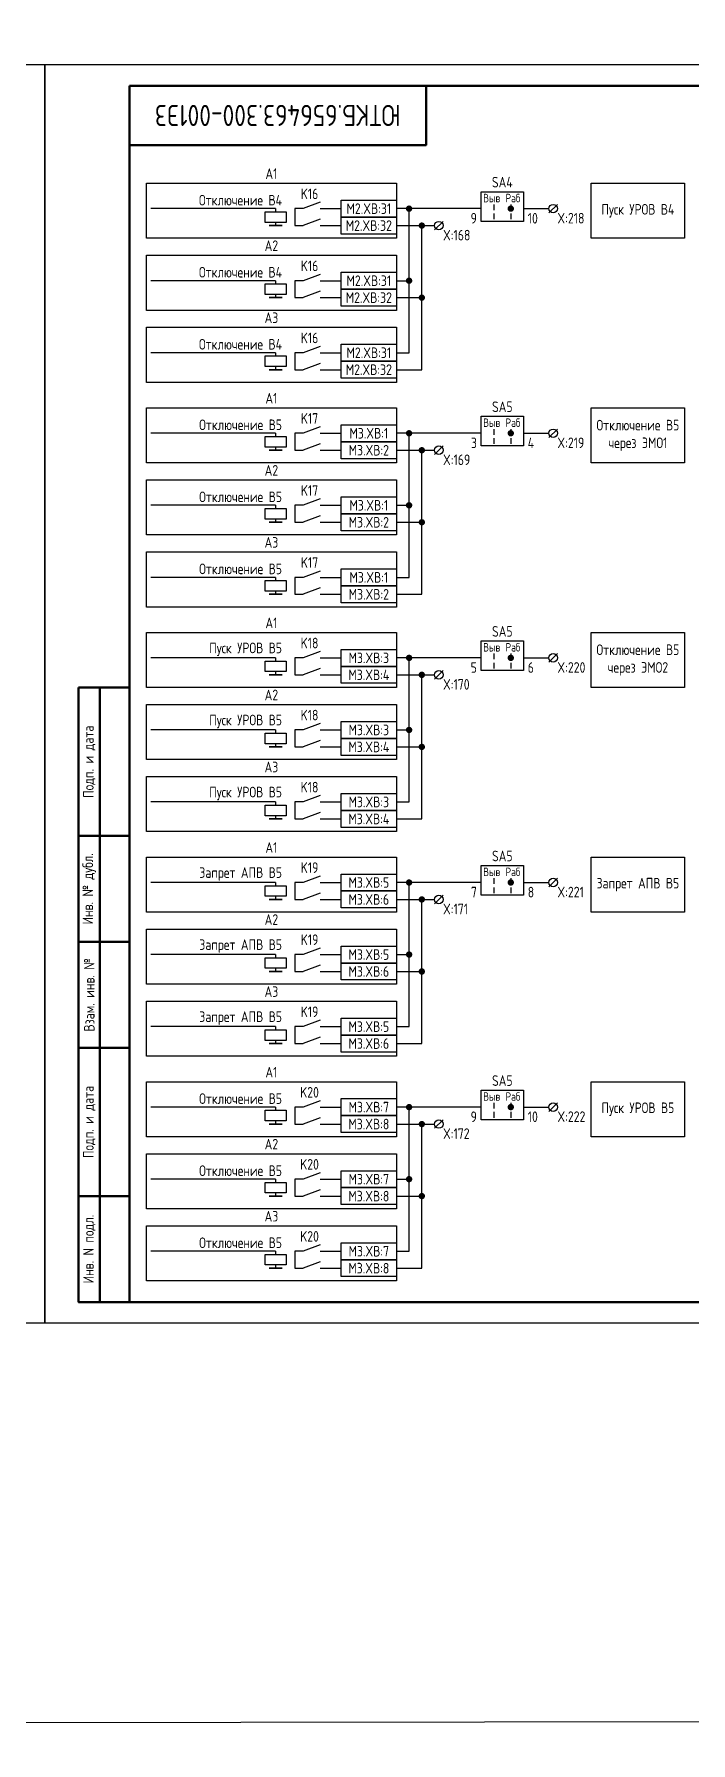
# Model space of a CAD drawing. Header units: millimetres. Extents: x -1245 to 5086, y -99 to 618.
# Drawn here: x 2097.5 to 2252.5, y -99 to 304.2 of the extents above; entities that cross this region are included whole.
import ezdxf

# ---------------------------------------------------------------- set-up
doc = ezdxf.new("R2010")
doc.units = ezdxf.units.MM
doc.styles.add('Gost_type_A', font='GOST_A.TTF')

# ---------------------------------------------------------------- blocks, each defined once
blk = doc.blocks.new('Штамп угловой верхний')
at = {"lineweight": 50}
blk.add_lwpolyline([(0, 0), (70, 0), (70, -14), (0, -14)], close=True, dxfattribs=at)
blk = doc.blocks.new('Формат_А3')
blk.add_lwpolyline([(-420, 297), (0, 297), (0, 0), (-420, 0)], close=True)
at = {"lineweight": 50}
blk.add_lwpolyline([(-400, 292), (-5, 292), (-5, 5), (-400, 5)], close=True, dxfattribs=at)
blk = doc.blocks.new('POINT')
at = {"const_width": 0.75}
blk.add_lwpolyline([(-0.375, 0, 1), (0.375, 0, 1)], format="xyb", close=True, dxfattribs=at)
blk = doc.blocks.new('Переключатель_положение')
for p, q in [((2, 1), (2, -0.34)), ((2, -1.14), (2, -2.49))]:
    blk.add_line(p, q)
blk = doc.blocks.new('Штамп левый нижний')
at = {"lineweight": 50}
for points in [[(-12, 145), (-7, 145), (-7, 110), (-12, 110)], [(-7, 145), (0, 145), (0, 110), (-7, 110)], [(-12, 110), (-7, 110), (-7, 85), (-12, 85)], [(-7, 110), (0, 110), (0, 85), (-7, 85)], [(-12, 85), (-7, 85), (-7, 60), (-12, 60)], [(-7, 85), (0, 85), (0, 60), (-7, 60)], [(-12, 60), (-7, 60), (-7, 25), (-12, 25)], [(-7, 60), (0, 60), (0, 25), (-7, 25)], [(-12, 25), (-7, 25), (-7, 0), (-12, 0)], [(-7, 25), (0, 25), (0, 0), (-7, 0)]]:
    blk.add_lwpolyline(points, close=True, dxfattribs=at)
at = {"char_height": 2.5, "attachment_point": 5, "rotation": 90, "style": 'Gost_type_A'}
for s, insert, width in [('Подп. и дата', (-9.5, 127.5), 35), ('Инв. № дубл.', (-9.5, 97.5), 25), ('Взам. инв. №', (-9.5, 72.5), 25), ('Подп. и дата', (-9.5, 42.5), 35), ('Инв. N подл.', (-9.5, 12.5), 25)]:
    blk.add_mtext(s, dxfattribs=dict(at, insert=insert, width=width))

msp = doc.modelspace()

# ---------------------------------------------------------------- linework, layer by layer
for p, q in [((2154.5, 263), (2125, 263)), ((2154.5, 263), (2154.5, 262.25)), ((2203, 263), (2183, 263)), ((2186, 229), (2186, 263)), ((2221.01, 264), (2219.01, 262)), ((2154.5, 259.75), (2154.5, 259)), ((2183, 259), (2192, 259)), ((2189, 225), (2189, 259)), ((2194.01, 260), (2192.01, 258)), ((2154.5, 246), (2125, 246)), ((2154.5, 246), (2154.5, 245.25)), ((2183, 246), (2186, 246)), ((2154.5, 242.75), (2154.5, 242)), ((2183, 242), (2189, 242)), ((2154.5, 229), (2125, 229)), ((2154.5, 229), (2154.5, 228.25)), ((2183, 229), (2186, 229)), ((2154.5, 225.75), (2154.5, 225)), ((2183, 225), (2189, 225)), ((2154.5, 210), (2125, 210)), ((2154.5, 210), (2154.5, 209.25)), ((2203, 210), (2183, 210)), ((2186, 176), (2186, 210)), ((2221.01, 211), (2219.01, 209)), ((2154.5, 206.75), (2154.5, 206)), ((2183, 206), (2192, 206)), ((2189, 172), (2189, 206)), ((2194.01, 207), (2192.01, 205)), ((2154.5, 193), (2125, 193)), ((2154.5, 193), (2154.5, 192.25)), ((2154.5, 189.75), (2154.5, 189)), ((2183, 193), (2186, 193)), ((2183, 189), (2189, 189)), ((2154.5, 176), (2125, 176)), ((2154.5, 176), (2154.5, 175.25)), ((2183, 176), (2186, 176)), ((2154.5, 172.75), (2154.5, 172)), ((2183, 172), (2189, 172)), ((2221.01, 158), (2219.01, 156)), ((2154.5, 157), (2125, 157)), ((2154.5, 157), (2154.5, 156.25)), ((2154.5, 153.75), (2154.5, 153)), ((2203, 157), (2183, 157)), ((2186, 123), (2186, 157)), ((2194.01, 154), (2192.01, 152)), ((2183, 153), (2192, 153)), ((2189, 119), (2189, 153)), ((2154.5, 140), (2125, 140)), ((2154.5, 140), (2154.5, 139.25)), ((2183, 140), (2186, 140)), ((2154.5, 136.75), (2154.5, 136)), ((2183, 136), (2189, 136)), ((2154.5, 123), (2125, 123)), ((2154.5, 123), (2154.5, 122.25)), ((2183, 123), (2186, 123)), ((2154.5, 119.75), (2154.5, 119)), ((2183, 119), (2189, 119)), ((2221.01, 105), (2219.01, 103)), ((2154.5, 104), (2125, 104)), ((2154.5, 104), (2154.5, 103.25)), ((2203, 104), (2183, 104)), ((2186, 70), (2186, 104)), ((2194.01, 101), (2192.01, 99)), ((2154.5, 100.75), (2154.5, 100)), ((2183, 100), (2192, 100)), ((2189, 66), (2189, 100)), ((2154.5, 87), (2125, 87)), ((2154.5, 87), (2154.5, 86.25)), ((2183, 87), (2186, 87)), ((2154.5, 83.75), (2154.5, 83)), ((2183, 83), (2189, 83)), ((2154.5, 70), (2125, 70)), ((2154.5, 70), (2154.5, 69.25)), ((2183, 70), (2186, 70)), ((2154.5, 66.75), (2154.5, 66)), ((2183, 66), (2189, 66)), ((2154.5, 51), (2125, 51)), ((2154.5, 51), (2154.5, 50.25)), ((2203, 51), (2183, 51)), ((2186, 17), (2186, 51)), ((2221.01, 52), (2219.01, 50)), ((2154.5, 47.75), (2154.5, 47)), ((2183, 47), (2192, 47)), ((2189, 13), (2189, 47)), ((2194.01, 48), (2192.01, 46)), ((2154.5, 34), (2125, 34)), ((2154.5, 34), (2154.5, 33.25)), ((2183, 34), (2186, 34)), ((2154.5, 30.75), (2154.5, 30)), ((2183, 30), (2189, 30)), ((2154.5, 17), (2125, 17)), ((2154.5, 17), (2154.5, 16.25)), ((2183, 17), (2186, 17)), ((2154.5, 13.75), (2154.5, 13)), ((2183, 13), (2189, 13))]:
    msp.add_line(p, q)
at = {"ltscale": 1.08}
for p, q in [((2161, 263), (2159, 263)), ((2159, 263), (2159, 259)), ((2165, 263), (2170, 263)), ((2159, 259), (2161, 259)), ((2165, 259), (2170, 259)), ((2161, 246), (2159, 246)), ((2159, 246), (2159, 242)), ((2165, 246), (2170, 246)), ((2159, 242), (2161, 242)), ((2165, 242), (2170, 242)), ((2161, 229), (2159, 229)), ((2159, 229), (2159, 225)), ((2165, 229), (2170, 229)), ((2159, 225), (2161, 225)), ((2165, 225), (2170, 225)), ((2161, 210), (2159, 210)), ((2159, 210), (2159, 206)), ((2165, 210), (2170, 210)), ((2159, 206), (2161, 206)), ((2165, 206), (2170, 206)), ((2161, 193), (2159, 193)), ((2159, 193), (2159, 189)), ((2165, 193), (2170, 193)), ((2159, 189), (2161, 189)), ((2165, 189), (2170, 189)), ((2161, 176), (2159, 176)), ((2159, 176), (2159, 172)), ((2165, 176), (2170, 176)), ((2159, 172), (2161, 172)), ((2165, 172), (2170, 172)), ((2161, 157), (2159, 157)), ((2159, 157), (2159, 153)), ((2165, 157), (2170, 157)), ((2159, 153), (2161, 153)), ((2165, 153), (2170, 153)), ((2161, 140), (2159, 140)), ((2159, 140), (2159, 136)), ((2165, 140), (2170, 140)), ((2159, 136), (2161, 136)), ((2165, 136), (2170, 136)), ((2161, 123), (2159, 123)), ((2159, 123), (2159, 119)), ((2165, 123), (2170, 123)), ((2159, 119), (2161, 119)), ((2165, 119), (2170, 119)), ((2161, 104), (2159, 104)), ((2159, 104), (2159, 100)), ((2165, 104), (2170, 104)), ((2159, 100), (2161, 100)), ((2165, 100), (2170, 100)), ((2161, 87), (2159, 87)), ((2159, 87), (2159, 83)), ((2165, 87), (2170, 87)), ((2159, 83), (2161, 83)), ((2165, 83), (2170, 83)), ((2161, 70), (2159, 70)), ((2159, 70), (2159, 66)), ((2165, 70), (2170, 70)), ((2159, 66), (2161, 66)), ((2165, 66), (2170, 66)), ((2161, 51), (2159, 51)), ((2159, 51), (2159, 47)), ((2165, 51), (2170, 51)), ((2159, 47), (2161, 47)), ((2165, 47), (2170, 47)), ((2161, 34), (2159, 34)), ((2159, 34), (2159, 30)), ((2165, 34), (2170, 34)), ((2159, 30), (2161, 30)), ((2165, 30), (2170, 30)), ((2161, 17), (2159, 17)), ((2159, 17), (2159, 13)), ((2165, 17), (2170, 17)), ((2159, 13), (2161, 13)), ((2165, 13), (2170, 13))]:
    msp.add_line(p, q, dxfattribs=at)
at = {"ltscale": 4.32}
for p, q in [((2165, 264.5), (2161, 263)), ((2165, 260.5), (2161, 259)), ((2165, 247.5), (2161, 246)), ((2165, 243.5), (2161, 242)), ((2165, 230.5), (2161, 229)), ((2165, 226.5), (2161, 225)), ((2165, 211.5), (2161, 210)), ((2165, 207.5), (2161, 206)), ((2165, 194.5), (2161, 193)), ((2165, 190.5), (2161, 189)), ((2165, 177.5), (2161, 176)), ((2165, 173.5), (2161, 172)), ((2165, 158.5), (2161, 157)), ((2165, 154.5), (2161, 153)), ((2165, 141.5), (2161, 140)), ((2165, 137.5), (2161, 136)), ((2165, 124.5), (2161, 123)), ((2165, 120.5), (2161, 119)), ((2165, 105.5), (2161, 104)), ((2165, 101.5), (2161, 100)), ((2165, 88.5), (2161, 87)), ((2165, 84.5), (2161, 83)), ((2165, 71.5), (2161, 70)), ((2165, 67.5), (2161, 66)), ((2165, 52.5), (2161, 51)), ((2165, 48.5), (2161, 47)), ((2165, 35.5), (2161, 34)), ((2165, 31.5), (2161, 30)), ((2165, 18.5), (2161, 17)), ((2165, 14.5), (2161, 13))]:
    msp.add_line(p, q, dxfattribs=at)
at = {"ltscale": 4}
for p, q in [((2213, 263), (2219.01, 263)), ((2213, 210), (2219.01, 210)), ((2213, 157), (2219.01, 157)), ((2213, 104), (2219.01, 104)), ((2213, 51), (2219.01, 51))]:
    msp.add_line(p, q, dxfattribs=at)
at = {"color": 3}
msp.add_lwpolyline([(-1245, 609), (5086, 618), (5086, -90), (-1245, -99)], close=True, dxfattribs=at)
for points in [[(2124, 269), (2183, 269), (2183, 256), (2124, 256)], [(2203, 267), (2213, 267), (2213, 260), (2203, 260)], [(2229, 269), (2251, 269), (2251, 256), (2229, 256)], [(2157, 262.25), (2157, 259.75), (2152, 259.75), (2152, 262.25)], [(2170, 265), (2183, 265), (2183, 261), (2170, 261)], [(2156, 259), (2153, 259)], [(2170, 261), (2183, 261), (2183, 257), (2170, 257)], [(2124, 252), (2183, 252), (2183, 239), (2124, 239)], [(2170, 248), (2183, 248), (2183, 244), (2170, 244)], [(2157, 245.25), (2157, 242.75), (2152, 242.75), (2152, 245.25)], [(2156, 242), (2153, 242)], [(2170, 244), (2183, 244), (2183, 240), (2170, 240)], [(2124, 235), (2183, 235), (2183, 222), (2124, 222)], [(2170, 231), (2183, 231), (2183, 227), (2170, 227)], [(2157, 228.25), (2157, 225.75), (2152, 225.75), (2152, 228.25)], [(2170, 227), (2183, 227), (2183, 223), (2170, 223)], [(2156, 225), (2153, 225)], [(2124, 216), (2183, 216), (2183, 203), (2124, 203)], [(2203, 214), (2213, 214), (2213, 207), (2203, 207)], [(2229, 216), (2251, 216), (2251, 203), (2229, 203)], [(2170, 212), (2183, 212), (2183, 208), (2170, 208)], [(2157, 209.25), (2157, 206.75), (2152, 206.75), (2152, 209.25)], [(2156, 206), (2153, 206)], [(2170, 208), (2183, 208), (2183, 204), (2170, 204)], [(2124, 199), (2183, 199), (2183, 186), (2124, 186)], [(2170, 195), (2183, 195), (2183, 191), (2170, 191)], [(2157, 192.25), (2157, 189.75), (2152, 189.75), (2152, 192.25)], [(2170, 191), (2183, 191), (2183, 187), (2170, 187)], [(2156, 189), (2153, 189)], [(2124, 182), (2183, 182), (2183, 169), (2124, 169)], [(2170, 178), (2183, 178), (2183, 174), (2170, 174)], [(2157, 175.25), (2157, 172.75), (2152, 172.75), (2152, 175.25)], [(2170, 174), (2183, 174), (2183, 170), (2170, 170)], [(2156, 172), (2153, 172)], [(2124, 163), (2183, 163), (2183, 150), (2124, 150)], [(2229, 163), (2251, 163), (2251, 150), (2229, 150)], [(2170, 159), (2183, 159), (2183, 155), (2170, 155)], [(2203, 161), (2213, 161), (2213, 154), (2203, 154)], [(2157, 156.25), (2157, 153.75), (2152, 153.75), (2152, 156.25)], [(2170, 155), (2183, 155), (2183, 151), (2170, 151)], [(2156, 153), (2153, 153)], [(2124, 146), (2183, 146), (2183, 133), (2124, 133)], [(2170, 142), (2183, 142), (2183, 138), (2170, 138)], [(2157, 139.25), (2157, 136.75), (2152, 136.75), (2152, 139.25)], [(2170, 138), (2183, 138), (2183, 134), (2170, 134)], [(2156, 136), (2153, 136)], [(2124, 129), (2183, 129), (2183, 116), (2124, 116)], [(2170, 125), (2183, 125), (2183, 121), (2170, 121)], [(2157, 122.25), (2157, 119.75), (2152, 119.75), (2152, 122.25)], [(2170, 121), (2183, 121), (2183, 117), (2170, 117)], [(2156, 119), (2153, 119)], [(2124, 110), (2183, 110), (2183, 97), (2124, 97)], [(2229, 110), (2251, 110), (2251, 97), (2229, 97)], [(2170, 106), (2183, 106), (2183, 102), (2170, 102)], [(2203, 108), (2213, 108), (2213, 101), (2203, 101)], [(2157, 103.25), (2157, 100.75), (2152, 100.75), (2152, 103.25)], [(2170, 102), (2183, 102), (2183, 98), (2170, 98)], [(2156, 100), (2153, 100)], [(2124, 93), (2183, 93), (2183, 80), (2124, 80)], [(2170, 89), (2183, 89), (2183, 85), (2170, 85)], [(2157, 86.25), (2157, 83.75), (2152, 83.75), (2152, 86.25)], [(2170, 85), (2183, 85), (2183, 81), (2170, 81)], [(2156, 83), (2153, 83)], [(2124, 76), (2183, 76), (2183, 63), (2124, 63)], [(2157, 69.25), (2157, 66.75), (2152, 66.75), (2152, 69.25)], [(2170, 72), (2183, 72), (2183, 68), (2170, 68)], [(2156, 66), (2153, 66)], [(2170, 68), (2183, 68), (2183, 64), (2170, 64)], [(2124, 57), (2183, 57), (2183, 44), (2124, 44)], [(2229, 57), (2251, 57), (2251, 44), (2229, 44)], [(2170, 53), (2183, 53), (2183, 49), (2170, 49)], [(2203, 55), (2213, 55), (2213, 48), (2203, 48)], [(2157, 50.25), (2157, 47.75), (2152, 47.75), (2152, 50.25)], [(2170, 49), (2183, 49), (2183, 45), (2170, 45)], [(2156, 47), (2153, 47)], [(2124, 40), (2183, 40), (2183, 27), (2124, 27)], [(2157, 33.25), (2157, 30.75), (2152, 30.75), (2152, 33.25)], [(2170, 36), (2183, 36), (2183, 32), (2170, 32)], [(2156, 30), (2153, 30)], [(2170, 32), (2183, 32), (2183, 28), (2170, 28)], [(2124, 23), (2183, 23), (2183, 10), (2124, 10)], [(2157, 16.25), (2157, 13.75), (2152, 13.75), (2152, 16.25)], [(2170, 19), (2183, 19), (2183, 15), (2170, 15)], [(2156, 13), (2153, 13)], [(2170, 15), (2183, 15), (2183, 11), (2170, 11)]]:
    msp.add_lwpolyline(points, close=True)
for centre in [(2220.01, 263), (2193.01, 259), (2220.01, 210), (2193.01, 206), (2220.01, 157), (2193.01, 153), (2220.01, 104), (2193.01, 100), (2220.01, 51), (2193.01, 47)]:
    msp.add_circle(centre, 1)

# ---------------------------------------------------------------- block references
for name, p in [('Формат_А3', (2100, 0)), ('Формат_А3', (2520, 0)), ('Штамп угловой верхний', (2120, 292)), ('POINT', (2186, 263)), ('Переключатель_положение', (2204, 263)), ('POINT', (2210, 263)), ('Переключатель_положение', (2208, 263)), ('POINT', (2189, 259)), ('POINT', (2186, 246)), ('POINT', (2189, 242)), ('POINT', (2186, 210)), ('Переключатель_положение', (2204, 210)), ('POINT', (2210, 210)), ('Переключатель_положение', (2208, 210)), ('POINT', (2189, 206)), ('POINT', (2186, 193)), ('POINT', (2189, 189)), ('POINT', (2186, 157)), ('Переключатель_положение', (2204, 157)), ('POINT', (2210, 157)), ('Переключатель_положение', (2208, 157)), ('POINT', (2189, 153)), ('Штамп левый нижний', (2120, 5)), ('POINT', (2186, 140)), ('POINT', (2189, 136)), ('Переключатель_положение', (2204, 104)), ('Переключатель_положение', (2208, 104)), ('POINT', (2186, 104)), ('POINT', (2210, 104)), ('POINT', (2189, 100)), ('POINT', (2186, 87)), ('POINT', (2189, 83)), ('POINT', (2186, 51)), ('Переключатель_положение', (2204, 51)), ('POINT', (2210, 51)), ('Переключатель_положение', (2208, 51)), ('POINT', (2189, 47)), ('POINT', (2186, 34)), ('POINT', (2189, 30))]:
    msp.add_blockref(name, p)

# ---------------------------------------------------------------- texts
at = {"insert": (2155, 285), "char_height": 5, "width": 70, "attachment_point": 5, "rotation": 180, "style": 'Gost_type_A'}
msp.add_mtext('ЮТКБ.656463.300-001Э3', dxfattribs=at)
at = {"char_height": 2.5, "line_spacing_factor": 0.9, "style": 'Gost_type_A'}
for s, insert, width, attachment_point in [('A1', (2153.5, 270), 59, 8), ('X:218', (2221.01, 262), 8, 1), ('A2', (2153.5, 253), 59, 8), ('X:168', (2194.01, 258), 8, 1), ('A3', (2153.5, 236), 59, 8), ('A1', (2153.5, 217), 59, 8), ('X:219', (2221.01, 209), 8, 1), ('A2', (2153.5, 200), 59, 8), ('X:169', (2194.01, 205), 8, 1), ('A3', (2153.5, 183), 59, 8), ('A1', (2153.5, 164), 59, 8), ('X:220', (2221.01, 156), 8, 1), ('A2', (2153.5, 147), 59, 8), ('X:170', (2194.01, 152), 8, 1), ('A3', (2153.5, 130), 59, 8), ('A1', (2153.5, 111), 59, 8), ('X:221', (2221.01, 103), 8, 1), ('X:171', (2194.01, 99), 8, 1), ('A2', (2153.5, 94), 59, 8), ('A3', (2153.5, 77), 59, 8), ('A1', (2153.5, 58), 59, 8), ('X:222', (2221.01, 50), 8, 1), ('X:172', (2194.01, 46), 8, 1), ('A2', (2153.5, 41), 59, 8), ('A3', (2153.5, 24), 59, 8)]:
    msp.add_mtext(s, dxfattribs=dict(at, insert=insert, width=width, attachment_point=attachment_point))
at = {"style": 'Gost_type_A'}
for s, insert, char_height, width, attachment_point in [('SA4', (2208, 268), 2.5, 10, 8), ('Отключение В4', (2156, 265), 2.5, 31.0015, 6), ('K16', (2162.5, 266.5), 2.5, 5, 5), ('Выв', (2205.5, 265.5), 2, 5, 5), ('Раб', (2210.5, 265.5), 2, 5, 5), ('M2.XВ:31', (2176.5, 263), 2.5, 13, 5), ('Пуск УРОВ В4', (2240, 262.5), 2.5, 21.9988, 5), ('M2.XВ:32', (2176.5, 259), 2.5, 13, 5), ('9', (2202, 261.98), 2.5, 5, 3), ('10', (2214, 261.98), 2.5, 5, 1), ('K16', (2162.5, 249.5), 2.5, 5, 5), ('Отключение В4', (2156, 248), 2.5, 31.0015, 6), ('M2.XВ:31', (2176.5, 246), 2.5, 13, 5), ('M2.XВ:32', (2176.5, 242), 2.5, 13, 5), ('Отключение В4', (2156, 231), 2.5, 31.0015, 6), ('K16', (2162.5, 232.5), 2.5, 5, 5), ('M2.XВ:31', (2176.5, 229), 2.5, 13, 5), ('M2.XВ:32', (2176.5, 225), 2.5, 13, 5), ('K17', (2162.5, 213.5), 2.5, 5, 5), ('SA5', (2208, 215), 2.5, 10, 8), ('Отключение В5', (2156, 212), 2.5, 31.0015, 6), ('M3.XВ:1', (2176.5, 210), 2.5, 13, 5), ('Выв', (2205.5, 212.5), 2, 5, 5), ('Раб', (2210.5, 212.5), 2, 5, 5), ('Отключение В5\\Pчерез ЭМО1', (2240, 209.5), 2.5, 21.9988, 5), ('M3.XВ:2', (2176.5, 206), 2.5, 13, 5), ('3', (2202, 208.98), 2.5, 5, 3), ('4', (2214, 208.98), 2.5, 5, 1), ('K17', (2162.5, 196.5), 2.5, 5, 5), ('Отключение В5', (2156, 195), 2.5, 31.0015, 6), ('M3.XВ:1', (2176.5, 193), 2.5, 13, 5), ('M3.XВ:2', (2176.5, 189), 2.5, 13, 5), ('Отключение В5', (2156, 178), 2.5, 31.0015, 6), ('K17', (2162.5, 179.5), 2.5, 5, 5), ('M3.XВ:1', (2176.5, 176), 2.5, 13, 5), ('M3.XВ:2', (2176.5, 172), 2.5, 13, 5), ('K18', (2162.5, 160.5), 2.5, 5, 5), ('SA5', (2208, 162), 2.5, 10, 8), ('Пуск УРОВ В5', (2156, 159), 2.5, 31.0015, 6), ('M3.XВ:3', (2176.5, 157), 2.5, 13, 5), ('Выв', (2205.5, 159.5), 2, 5, 5), ('Раб', (2210.5, 159.5), 2, 5, 5), ('Отключение В5\\Pчерез ЭМО2', (2240, 156.5), 2.5, 21.9988, 5), ('M3.XВ:4', (2176.5, 153), 2.5, 13, 5), ('5', (2202, 155.98), 2.5, 5, 3), ('6', (2214, 155.98), 2.5, 5, 1), ('Пуск УРОВ В5', (2156, 142), 2.5, 31.0015, 6), ('K18', (2162.5, 143.5), 2.5, 5, 5), ('M3.XВ:3', (2176.5, 140), 2.5, 13, 5), ('M3.XВ:4', (2176.5, 136), 2.5, 13, 5), ('Пуск УРОВ В5', (2156, 125), 2.5, 31.0015, 6), ('K18', (2162.5, 126.5), 2.5, 5, 5), ('M3.XВ:3', (2176.5, 123), 2.5, 13, 5), ('M3.XВ:4', (2176.5, 119), 2.5, 13, 5), ('SA5', (2208, 109), 2.5, 10, 8), (' Запрет АПВ В5', (2156, 106), 2.5, 31.0015, 6), ('K19', (2162.5, 107.5), 2.5, 5, 5), ('M3.XВ:5', (2176.5, 104), 2.5, 13, 5), ('Выв', (2205.5, 106.5), 2, 5, 5), ('Раб', (2210.5, 106.5), 2, 5, 5), ('Запрет АПВ В5', (2240, 103.5), 2.5, 21.9988, 5), ('M3.XВ:6', (2176.5, 100), 2.5, 13, 5), ('7', (2202, 102.98), 2.5, 5, 3), ('8', (2214, 102.98), 2.5, 5, 1), (' Запрет АПВ В5', (2156, 89), 2.5, 31.0015, 6), ('K19', (2162.5, 90.5), 2.5, 5, 5), ('M3.XВ:5', (2176.5, 87), 2.5, 13, 5), ('M3.XВ:6', (2176.5, 83), 2.5, 13, 5), (' Запрет АПВ В5', (2156, 72), 2.5, 31.0015, 6), ('K19', (2162.5, 73.5), 2.5, 5, 5), ('M3.XВ:5', (2176.5, 70), 2.5, 13, 5), ('M3.XВ:6', (2176.5, 66), 2.5, 13, 5), ('SA5', (2208, 56), 2.5, 10, 8), ('Отключение В5', (2156, 53), 2.5, 31.0015, 6), ('K20', (2162.5, 54.5), 2.5, 5, 5), ('Выв', (2205.5, 53.5), 2, 5, 5), ('Раб', (2210.5, 53.5), 2, 5, 5), ('M3.XВ:7', (2176.5, 51), 2.5, 13, 5), ('9', (2202, 49.98), 2.5, 5, 3), ('10', (2214, 49.98), 2.5, 5, 1), ('Пуск УРОВ В5', (2240, 50.5), 2.5, 21.9988, 5), ('M3.XВ:8', (2176.5, 47), 2.5, 13, 5), ('Отключение В5', (2156, 36), 2.5, 31.0015, 6), ('K20', (2162.5, 37.5), 2.5, 5, 5), ('M3.XВ:7', (2176.5, 34), 2.5, 13, 5), ('M3.XВ:8', (2176.5, 30), 2.5, 13, 5), ('Отключение В5', (2156, 19), 2.5, 31.0015, 6), ('K20', (2162.5, 20.5), 2.5, 5, 5), ('M3.XВ:7', (2176.5, 17), 2.5, 13, 5), ('M3.XВ:8', (2176.5, 13), 2.5, 13, 5)]:
    msp.add_mtext(s, dxfattribs=dict(at, insert=insert, char_height=char_height, width=width, attachment_point=attachment_point))

doc.saveas('drawing.dxf')
